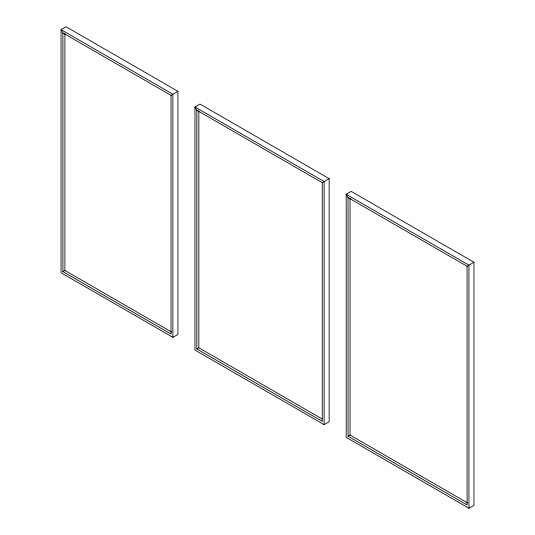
<?xml version="1.0" encoding="UTF-8"?>
<svg xmlns="http://www.w3.org/2000/svg" width="535" height="535" viewBox="0 0 535 535"><rect width="100%" height="100%" fill="white"/><g stroke="black" fill="none" stroke-linecap="round" stroke-linejoin="round"><path stroke-width="0.8" d="M324.13 424.636L324.13 181.546L322.264 182.676L322.264 421.353L196.833 348.934L196.833 110.257L194.961 106.973L199.983 104.071L329.145 178.643L329.145 421.74L324.13 424.636L194.961 350.071L194.961 106.973L324.13 181.546L329.145 178.643M172.905 337.331L172.905 94.234L61.037 29.646L62.903 32.936L62.903 271.613L171.039 334.047L171.039 95.37L177.928 91.338L177.928 334.435L172.905 337.331L61.037 272.743L61.037 29.646L66.052 26.75L177.928 91.338M468.948 508.25L468.948 265.153L346.185 194.279L348.051 197.562L348.051 436.239L467.082 504.96L467.082 266.283L473.963 262.257L473.963 505.354L468.948 508.25L346.185 437.376L346.185 194.279L351.201 191.383L473.963 262.257M62.903 271.613L64.909 270.456L171.608 332.054M196.833 348.934L198.839 347.777L322.103 418.945M348.051 436.239L350.057 435.082L467.643 502.974M62.903 32.936L171.039 95.37M196.833 110.257L322.264 182.676M348.051 197.562L467.082 266.283M350.057 198.077L350.057 435.082M198.839 110.772L198.839 347.777M64.909 33.444L64.909 270.456"/></g></svg>
